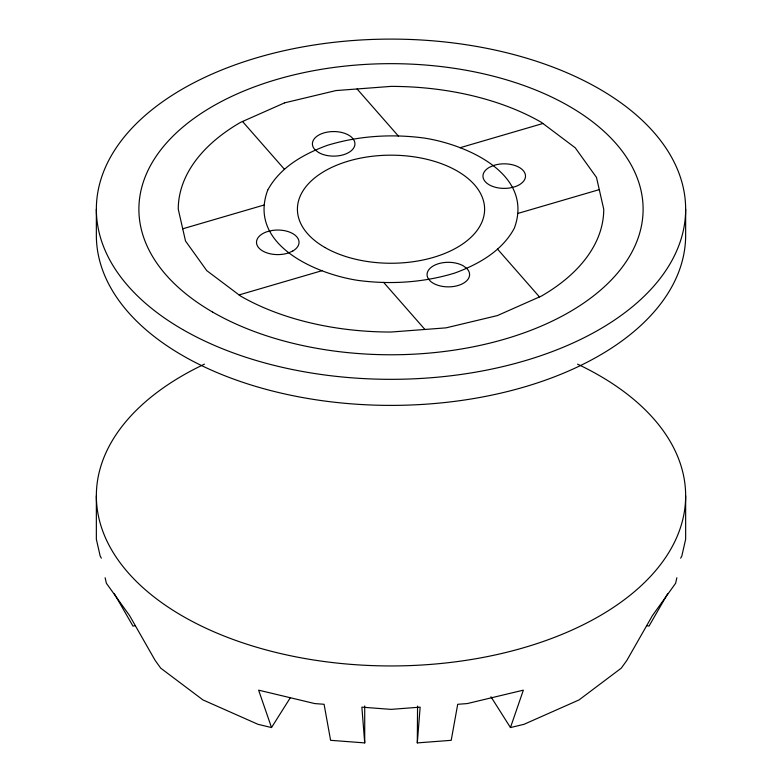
<?xml version="1.0" encoding="UTF-8"?>
<svg xmlns="http://www.w3.org/2000/svg" width="782" height="782" viewBox="0 0 782 782"><rect width="100%" height="100%" fill="white"/><g stroke="black" fill="none" stroke-linecap="round" stroke-linejoin="round"><path stroke-width="1.17" d="M676.87 577.771L675.609 583.284L652.374 615.669L626.9 660.331L621.299 668.131L579.042 699.929L523.969 724.327L510.451 727.563L523.353 690.154L467.265 703.575L457.705 704.299L451.204 740.319L417.305 742.9L417.559 706.087M417.305 742.9L420.149 707.153L391 709.372L361.87 707.153L364.715 742.9L330.6 740.31L324.08 704.279L314.735 703.575L258.617 690.154L271.52 727.553L258.031 724.327L202.958 699.929L160.701 668.131L155.1 660.331L129.626 615.669L106.391 583.284L105.13 577.771M680.633 558.172L681.816 556.07L685.648 539.257L685.648 495.827M667.779 593.538L649.001 626.128L646.626 625.62M271.52 727.553L290.405 697.603M182.724 228.803L264.326 204.943M460.07 147.72L542.933 123.497M239.067 294.931L321.93 270.709M517.674 213.486L599.276 189.625M135.374 625.62L132.999 626.128L114.221 593.538M357.081 88.962L398.4 136.078M497.518 249.096L539.472 296.935M242.528 121.493L284.482 169.332M383.6 282.351L424.919 329.466M490.969 696.782L510.451 727.563M101.367 558.172L100.184 556.07L96.352 539.257L96.352 495.827M685.648 209.214L685.648 235.274A294.648 170.114 0 0 1 391 405.389A294.648 170.114 0 0 1 96.352 235.274L96.352 209.214M364.715 705.96L364.715 742.9M577.556 364.158A294.648 170.114 0 0 1 606.167 612.052A294.648 170.114 0 0 1 175.833 612.052A294.648 170.114 0 0 1 204.444 364.158M267.708 190.143C247.523 244.473 315.557 273.935 357.961 280.396C390.404 284.707 423.473 282.644 454.821 273.035C478.486 264.296 501.897 251.218 514.292 228.285C534.477 173.956 466.443 144.494 424.04 138.033C391.596 133.722 358.527 135.785 327.179 145.393C303.514 154.132 280.103 167.211 267.708 190.143M284.628 102.843L240.573 122.363A212.743 122.823 0 0 0 178.257 209.214L185.51 241.003L206.761 270.631L240.573 296.065A212.743 122.823 0 0 0 391 332.037L446.063 327.853L497.372 315.586L541.427 296.065A212.743 122.823 0 0 0 603.743 209.214L596.49 177.426L575.239 147.798L541.427 122.363A212.743 122.823 0 0 0 391 86.391L335.937 90.575L284.628 102.843M292.81 251.002L288.402 252.957A21.27 12.287 0 0 1 259.341 248.461A21.27 12.287 0 0 1 267.131 231.677L272.263 230.455A21.27 12.287 0 0 1 296.192 236.174A21.27 12.287 0 0 1 292.81 251.002M493.598 165.471L489.19 167.426A21.27 12.287 0 0 0 485.808 182.255A21.27 12.287 0 0 0 509.737 187.973L514.869 186.751A21.27 12.287 0 0 0 522.659 169.968A21.27 12.287 0 0 0 493.598 165.471M318.626 152.529L315.244 149.978A21.27 12.287 0 0 1 323.025 133.204A21.27 12.287 0 0 1 352.086 137.7L354.217 140.662A21.27 12.287 0 0 1 344.305 154.474A21.27 12.287 0 0 1 318.626 152.529M466.756 268.451L463.374 265.9A21.27 12.287 0 0 0 437.695 263.954A21.27 12.287 0 0 0 427.783 277.766L429.914 280.728A21.27 12.287 0 0 0 458.975 285.225A21.27 12.287 0 0 0 466.756 268.451M182.656 329.505A294.648 170.114 0 0 0 675.609 253.241A294.648 170.114 0 0 0 314.735 44.897A294.648 170.114 0 0 0 182.656 329.505M212.733 312.135A252.097 145.55 0 0 0 634.515 246.887A252.097 145.55 0 0 0 325.752 68.621A252.097 145.55 0 0 0 212.733 312.135M324.813 247.425A93.605 54.046 0 0 0 481.419 223.202A93.605 54.046 0 0 0 366.778 157.016A93.605 54.046 0 0 0 324.813 247.425"/></g></svg>
